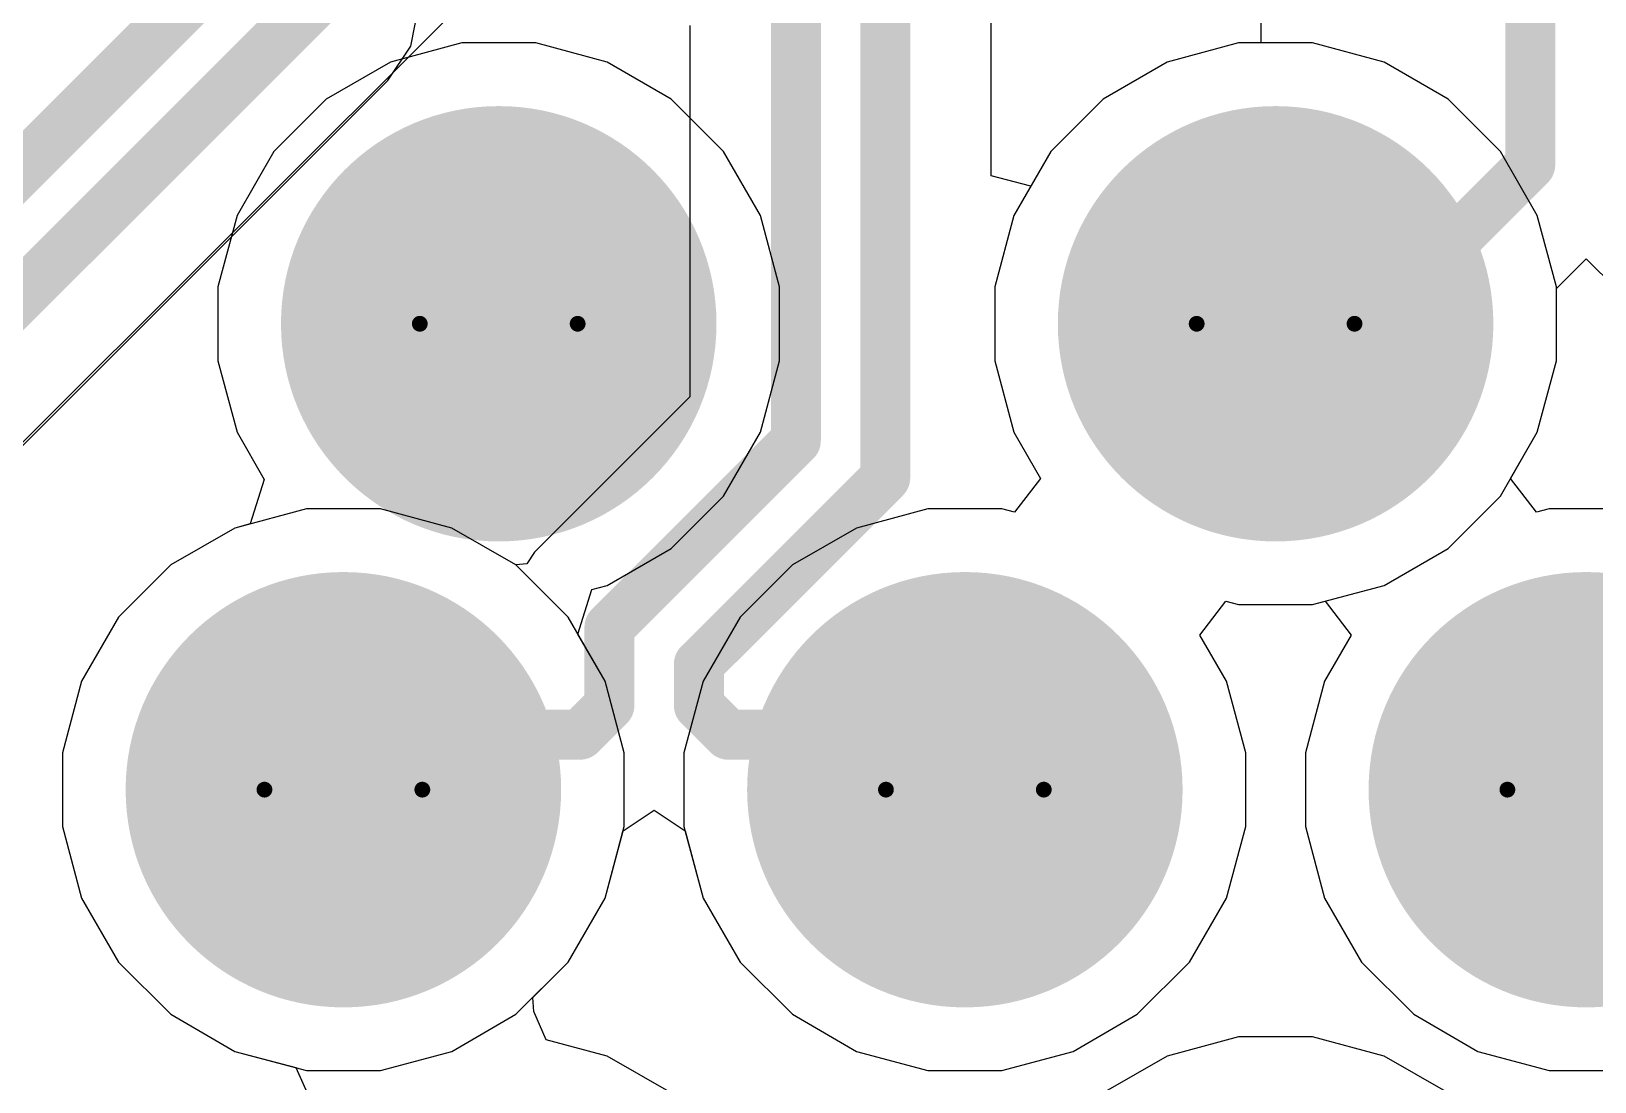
# Model space of a CAD drawing. Header units: inches. Extents: x 0 to 208, y 0 to 213.
# Drawn here: x 2.7843 to 2.9824, y 3.8002 to 3.9333 of the extents above; entities that cross this region are included whole.
import ezdxf

# ---------------------------------------------------------------- set-up
doc = ezdxf.new("R2010")
doc.units = ezdxf.units.IN
doc.header["$MEASUREMENT"] = 0
for name, color, linetype in [('Bottom Layer', 5, 'Continuous'), ('Bottom Solder', 6, 'Continuous'), ('Drill Drawing', 1, 'Continuous'), ('L2_GND1', 16, 'Continuous'), ('L3_SIG1', 76, 'Continuous'), ('L4_PWR', 90, 'Continuous'), ('L5_GND2', 156, 'Continuous'), ('L6_SIG2', 130, 'Continuous'), ('L7_GND3', 216, 'Continuous'), ('Multi-Layer', 9, 'Continuous'), ('Pad Holes', 156, 'Continuous'), ('Top Layer', 1, 'Continuous'), ('Top Solder', 216, 'Continuous')]:
    doc.layers.add(name, color=color, linetype=linetype)

# ---------------------------------------------------------------- blocks, each defined once
blk = doc.blocks.new('UEA1112C_8HS6_4F_527')
at = {"layer": 'Bottom Layer'}
h = blk.add_hatch(color=5, dxfattribs=at)
edge = h.paths.add_edge_path()
edge.add_arc((0, 0.00591), 0.02559, 0, 360)
h = blk.add_hatch(color=5, dxfattribs=at)
edge = h.paths.add_edge_path()
edge.add_arc((0.07874, 0.00591), 0.02559, 0, 360)
h = blk.add_hatch(color=5, dxfattribs=at)
edge = h.paths.add_edge_path()
edge.add_arc((0.15748, 0.00591), 0.02559, 0, 360)
h = blk.add_hatch(color=5, dxfattribs=at)
edge = h.paths.add_edge_path()
edge.add_arc((0.03937, -0.05315), 0.02559, 0, 360)
h = blk.add_hatch(color=5, dxfattribs=at)
edge = h.paths.add_edge_path()
edge.add_arc((0.1378, -0.05315), 0.02559, 0, 360)
at = {"layer": 'Bottom Solder'}
h = blk.add_hatch(color=6, dxfattribs=at)
edge = h.paths.add_edge_path()
edge.add_arc((0, 0.00591), 0.02759, 0, 360)
h = blk.add_hatch(color=6, dxfattribs=at)
edge = h.paths.add_edge_path()
edge.add_arc((0.07874, 0.00591), 0.02759, 0, 360)
h = blk.add_hatch(color=6, dxfattribs=at)
edge = h.paths.add_edge_path()
edge.add_arc((0.15748, 0.00591), 0.02759, 0, 360)
h = blk.add_hatch(color=6, dxfattribs=at)
edge = h.paths.add_edge_path()
edge.add_arc((0.03937, -0.05315), 0.02759, 0, 360)
h = blk.add_hatch(color=6, dxfattribs=at)
edge = h.paths.add_edge_path()
edge.add_arc((0.1378, -0.05315), 0.02759, 0, 360)
at = {"layer": 'L2_GND1'}
h = blk.add_hatch(color=16, dxfattribs=at)
edge = h.paths.add_edge_path()
edge.add_arc((0, 0.00591), 0.02559, 0, 360)
h = blk.add_hatch(color=16, dxfattribs=at)
edge = h.paths.add_edge_path()
edge.add_arc((0.07874, 0.00591), 0.02559, 0, 360)
h = blk.add_hatch(color=16, dxfattribs=at)
edge = h.paths.add_edge_path()
edge.add_arc((0.15748, 0.00591), 0.02559, 0, 360)
h = blk.add_hatch(color=16, dxfattribs=at)
edge = h.paths.add_edge_path()
edge.add_arc((0.03937, -0.05315), 0.02559, 0, 360)
h = blk.add_hatch(color=16, dxfattribs=at)
edge = h.paths.add_edge_path()
edge.add_arc((0.1378, -0.05315), 0.02559, 0, 360)
at = {"layer": 'L3_SIG1'}
h = blk.add_hatch(color=76, dxfattribs=at)
edge = h.paths.add_edge_path()
edge.add_arc((0, 0.00591), 0.02559, 0, 360)
h = blk.add_hatch(color=76, dxfattribs=at)
edge = h.paths.add_edge_path()
edge.add_arc((0.07874, 0.00591), 0.02559, 0, 360)
h = blk.add_hatch(color=76, dxfattribs=at)
edge = h.paths.add_edge_path()
edge.add_arc((0.15748, 0.00591), 0.02559, 0, 360)
h = blk.add_hatch(color=76, dxfattribs=at)
edge = h.paths.add_edge_path()
edge.add_arc((0.03937, -0.05315), 0.02559, 0, 360)
h = blk.add_hatch(color=76, dxfattribs=at)
edge = h.paths.add_edge_path()
edge.add_arc((0.1378, -0.05315), 0.02559, 0, 360)
at = {"layer": 'L4_PWR'}
h = blk.add_hatch(color=90, dxfattribs=at)
edge = h.paths.add_edge_path()
edge.add_arc((0, 0.00591), 0.02559, 0, 360)
h = blk.add_hatch(color=90, dxfattribs=at)
edge = h.paths.add_edge_path()
edge.add_arc((0.07874, 0.00591), 0.02559, 0, 360)
h = blk.add_hatch(color=90, dxfattribs=at)
edge = h.paths.add_edge_path()
edge.add_arc((0.15748, 0.00591), 0.02559, 0, 360)
h = blk.add_hatch(color=90, dxfattribs=at)
edge = h.paths.add_edge_path()
edge.add_arc((0.03937, -0.05315), 0.02559, 0, 360)
h = blk.add_hatch(color=90, dxfattribs=at)
edge = h.paths.add_edge_path()
edge.add_arc((0.1378, -0.05315), 0.02559, 0, 360)
at = {"layer": 'L5_GND2'}
h = blk.add_hatch(color=156, dxfattribs=at)
edge = h.paths.add_edge_path()
edge.add_arc((0, 0.00591), 0.02559, 0, 360)
h = blk.add_hatch(color=156, dxfattribs=at)
edge = h.paths.add_edge_path()
edge.add_arc((0.07874, 0.00591), 0.02559, 0, 360)
h = blk.add_hatch(color=156, dxfattribs=at)
edge = h.paths.add_edge_path()
edge.add_arc((0.15748, 0.00591), 0.02559, 0, 360)
h = blk.add_hatch(color=156, dxfattribs=at)
edge = h.paths.add_edge_path()
edge.add_arc((0.03937, -0.05315), 0.02559, 0, 360)
h = blk.add_hatch(color=156, dxfattribs=at)
edge = h.paths.add_edge_path()
edge.add_arc((0.1378, -0.05315), 0.02559, 0, 360)
at = {"layer": 'L6_SIG2'}
h = blk.add_hatch(color=130, dxfattribs=at)
edge = h.paths.add_edge_path()
edge.add_arc((0, 0.00591), 0.02559, 0, 360)
h = blk.add_hatch(color=130, dxfattribs=at)
edge = h.paths.add_edge_path()
edge.add_arc((0.07874, 0.00591), 0.02559, 0, 360)
h = blk.add_hatch(color=130, dxfattribs=at)
edge = h.paths.add_edge_path()
edge.add_arc((0.15748, 0.00591), 0.02559, 0, 360)
h = blk.add_hatch(color=130, dxfattribs=at)
edge = h.paths.add_edge_path()
edge.add_arc((0.03937, -0.05315), 0.02559, 0, 360)
h = blk.add_hatch(color=130, dxfattribs=at)
edge = h.paths.add_edge_path()
edge.add_arc((0.1378, -0.05315), 0.02559, 0, 360)
at = {"layer": 'L7_GND3'}
h = blk.add_hatch(color=216, dxfattribs=at)
edge = h.paths.add_edge_path()
edge.add_arc((0, 0.00591), 0.02559, 0, 360)
h = blk.add_hatch(color=216, dxfattribs=at)
edge = h.paths.add_edge_path()
edge.add_arc((0.07874, 0.00591), 0.02559, 0, 360)
h = blk.add_hatch(color=216, dxfattribs=at)
edge = h.paths.add_edge_path()
edge.add_arc((0.15748, 0.00591), 0.02559, 0, 360)
h = blk.add_hatch(color=216, dxfattribs=at)
edge = h.paths.add_edge_path()
edge.add_arc((0.03937, -0.05315), 0.02559, 0, 360)
h = blk.add_hatch(color=216, dxfattribs=at)
edge = h.paths.add_edge_path()
edge.add_arc((0.1378, -0.05315), 0.02559, 0, 360)
at = {"layer": 'Multi-Layer'}
h = blk.add_hatch(color=9, dxfattribs=at)
edge = h.paths.add_edge_path()
edge.add_arc((0, 0.00591), 0.02559, 0, 360)
h = blk.add_hatch(color=9, dxfattribs=at)
edge = h.paths.add_edge_path()
edge.add_arc((0.07874, 0.00591), 0.02559, 0, 360)
h = blk.add_hatch(color=9, dxfattribs=at)
edge = h.paths.add_edge_path()
edge.add_arc((0.15748, 0.00591), 0.02559, 0, 360)
h = blk.add_hatch(color=9, dxfattribs=at)
edge = h.paths.add_edge_path()
edge.add_arc((0.03937, -0.05315), 0.02559, 0, 360)
h = blk.add_hatch(color=9, dxfattribs=at)
edge = h.paths.add_edge_path()
edge.add_arc((0.1378, -0.05315), 0.02559, 0, 360)
at = {"layer": 'Pad Holes'}
h = blk.add_hatch(color=7, dxfattribs=at)
edge = h.paths.add_edge_path()
edge.add_arc((0, 0.00591), 0.01378, 0, 360)
h = blk.add_hatch(color=7, dxfattribs=at)
edge = h.paths.add_edge_path()
edge.add_arc((0.07874, 0.00591), 0.01378, 0, 360)
h = blk.add_hatch(color=7, dxfattribs=at)
edge = h.paths.add_edge_path()
edge.add_arc((0.15748, 0.00591), 0.01378, 0, 360)
h = blk.add_hatch(color=7, dxfattribs=at)
edge = h.paths.add_edge_path()
edge.add_arc((0.03937, -0.05315), 0.01378, 0, 360)
h = blk.add_hatch(color=7, dxfattribs=at)
edge = h.paths.add_edge_path()
edge.add_arc((0.1378, -0.05315), 0.01378, 0, 360)
at = {"layer": 'Top Layer'}
h = blk.add_hatch(color=1, dxfattribs=at)
edge = h.paths.add_edge_path()
edge.add_arc((0, 0.00591), 0.02559, 0, 360)
h = blk.add_hatch(color=1, dxfattribs=at)
edge = h.paths.add_edge_path()
edge.add_arc((0.07874, 0.00591), 0.02559, 0, 360)
h = blk.add_hatch(color=1, dxfattribs=at)
edge = h.paths.add_edge_path()
edge.add_arc((0.15748, 0.00591), 0.02559, 0, 360)
h = blk.add_hatch(color=1, dxfattribs=at)
edge = h.paths.add_edge_path()
edge.add_arc((0.03937, -0.05315), 0.02559, 0, 360)
h = blk.add_hatch(color=1, dxfattribs=at)
edge = h.paths.add_edge_path()
edge.add_arc((0.1378, -0.05315), 0.02559, 0, 360)
at = {"layer": 'Top Solder'}
h = blk.add_hatch(color=216, dxfattribs=at)
edge = h.paths.add_edge_path()
edge.add_arc((0, 0.00591), 0.02759, 0, 360)
h = blk.add_hatch(color=216, dxfattribs=at)
edge = h.paths.add_edge_path()
edge.add_arc((0.07874, 0.00591), 0.02759, 0, 360)
h = blk.add_hatch(color=216, dxfattribs=at)
edge = h.paths.add_edge_path()
edge.add_arc((0.15748, 0.00591), 0.02759, 0, 360)
h = blk.add_hatch(color=216, dxfattribs=at)
edge = h.paths.add_edge_path()
edge.add_arc((0.03937, -0.05315), 0.02759, 0, 360)
h = blk.add_hatch(color=216, dxfattribs=at)
edge = h.paths.add_edge_path()
edge.add_arc((0.1378, -0.05315), 0.02759, 0, 360)

msp = doc.modelspace()

# ---------------------------------------------------------------- linework, layer by layer
at = {"layer": 'Bottom Layer'}
for p, q in [((2.9401, 3.97899), (2.9401, 3.93185)), ((2.90594, 3.91503), (2.90594, 3.94023)), ((2.8324, 3.93146), (2.83342, 3.9366)), ((2.86776, 3.93407), (2.86776, 3.88699)), ((2.82949, 3.92711), (2.8324, 3.93146)), ((2.93728, 3.93185), (2.92823, 3.92943)), ((2.9401, 3.93185), (2.93728, 3.93185)), ((2.92823, 3.92943), (2.92012, 3.92474)), ((2.7507, 3.84832), (2.82949, 3.92711)), ((2.82949, 3.92711), (2.82949, 3.92711)), ((2.92012, 3.92474), (2.91349, 3.91811)), ((2.91349, 3.91811), (2.91094, 3.91369)), ((2.91094, 3.91369), (2.90594, 3.91503)), ((2.97756, 3.90073), (2.98134, 3.90451)), ((2.98134, 3.90451), (2.98512, 3.90073)), ((2.97756, 3.89157), (2.97756, 3.90073)), ((2.97513, 3.88252), (2.97756, 3.89157)), ((2.86776, 3.88699), (2.84807, 3.86731)), ((2.97045, 3.87441), (2.97513, 3.88252)), ((2.81917, 3.8728), (2.81012, 3.87037)), ((2.82855, 3.8728), (2.81917, 3.8728)), ((2.8376, 3.87037), (2.82855, 3.8728)), ((2.96382, 3.86778), (2.97045, 3.87441)), ((2.81012, 3.87037), (2.80201, 3.86569)), ((2.84571, 3.86569), (2.8376, 3.87037)), ((2.84807, 3.86731), (2.84708, 3.86582)), ((2.95571, 3.8631), (2.96382, 3.86778)), ((2.80201, 3.86569), (2.79538, 3.85906)), ((2.84708, 3.86582), (2.84571, 3.86569)), ((2.94666, 3.86067), (2.95571, 3.8631)), ((2.93238, 3.85681), (2.93567, 3.8611)), ((2.93567, 3.8611), (2.93728, 3.86067)), ((2.79538, 3.85906), (2.79069, 3.85094)), ((2.93728, 3.86067), (2.94666, 3.86067)), ((2.93576, 3.85094), (2.93238, 3.85681)), ((2.79069, 3.85094), (2.78827, 3.84189)), ((2.93819, 3.84189), (2.93576, 3.85094)), ((2.78827, 3.84189), (2.78827, 3.83252)), ((2.93819, 3.83252), (2.93819, 3.84189)), ((2.8593, 3.83197), (2.86323, 3.8346)), ((2.86323, 3.8346), (2.86716, 3.83198)), ((2.78827, 3.83252), (2.79069, 3.82347)), ((2.85702, 3.82347), (2.8593, 3.83197)), ((2.86716, 3.83198), (2.86943, 3.82347)), ((2.93576, 3.82347), (2.93819, 3.83252)), ((2.79069, 3.82347), (2.79538, 3.81535)), ((2.85234, 3.81535), (2.85702, 3.82347)), ((2.86943, 3.82347), (2.87412, 3.81535)), ((2.93108, 3.81535), (2.93576, 3.82347)), ((2.79538, 3.81535), (2.80201, 3.80873)), ((2.84571, 3.80873), (2.85234, 3.81535)), ((2.87412, 3.81535), (2.88075, 3.80873)), ((2.92445, 3.80873), (2.93108, 3.81535)), ((2.80201, 3.80873), (2.81012, 3.80404)), ((2.8376, 3.80404), (2.84571, 3.80873)), ((2.88075, 3.80873), (2.88886, 3.80404)), ((2.91634, 3.80404), (2.92445, 3.80873)), ((2.93728, 3.80587), (2.92823, 3.80344)), ((2.94666, 3.80587), (2.93728, 3.80587)), ((2.95571, 3.80344), (2.94666, 3.80587)), ((2.81012, 3.80404), (2.81917, 3.80162)), ((2.82855, 3.80162), (2.8376, 3.80404)), ((2.88886, 3.80404), (2.89791, 3.80162)), ((2.90729, 3.80162), (2.91634, 3.80404)), ((2.92823, 3.80344), (2.92012, 3.79876)), ((2.96382, 3.79876), (2.95571, 3.80344)), ((2.81917, 3.80162), (2.82855, 3.80162)), ((2.89791, 3.80162), (2.90729, 3.80162))]:
    msp.add_line(p, q, dxfattribs=at)
for points in [[(2.97424, 3.9164, 0.00633, 0.00633, 0), (2.97424, 3.9435, 0.00633, 0.00633, 0)], [(2.73652, 3.86914, 0.00633, 0.00633, 0), (2.80867, 3.94129, 0.00633, 0.00633, 0)], [(2.88119, 3.88956, 0.00633, 0.00633, 0), (2.88119, 3.94023, 0.00633, 0.00633, 0)], [(2.89252, 3.88956, 0.00633, 0.00633, 0), (2.89252, 3.94023, 0.00633, 0.00633, 0)], [(2.74121, 3.85781, 0.00633, 0.00633, 0), (2.82, 3.9366, 0.00633, 0.00633, 0)], [(2.95411, 3.89626, 0.00633, 0.00633, 0), (2.97424, 3.9164, 0.00633, 0.00633, 0)], [(2.94197, 3.89626, 0.00633, 0.00633, 0), (2.95411, 3.89626, 0.00633, 0.00633, 0)], [(2.88119, 3.88143, 0.00633, 0.00633, 0), (2.88119, 3.88956, 0.00633, 0.00633, 0)], [(2.89252, 3.87674, 0.00633, 0.00633, 0), (2.89252, 3.88956, 0.00633, 0.00633, 0)], [(2.85757, 3.85781, 0.00633, 0.00633, 0), (2.88119, 3.88143, 0.00633, 0.00633, 0)], [(2.8689, 3.85312, 0.00633, 0.00633, 0), (2.89252, 3.87674, 0.00633, 0.00633, 0)], [(2.85757, 3.84788, 0.00633, 0.00633, 0), (2.85757, 3.85781, 0.00633, 0.00633, 0)], [(2.8689, 3.84788, 0.00633, 0.00633, 0), (2.8689, 3.85312, 0.00633, 0.00633, 0)], [(2.85386, 3.84417, 0.00633, 0.00633, 0), (2.85757, 3.84788, 0.00633, 0.00633, 0)], [(2.8689, 3.84788, 0.00633, 0.00633, 0), (2.8726, 3.84417, 0.00633, 0.00633, 0)], [(2.82386, 3.83721, 0.00633, 0.00633, 0), (2.83082, 3.84417, 0.00633, 0.00633, 0)], [(2.83082, 3.84417, 0.00633, 0.00633, 0), (2.85386, 3.84417, 0.00633, 0.00633, 0)], [(2.8726, 3.84417, 0.00633, 0.00633, 0), (2.89564, 3.84417, 0.00633, 0.00633, 0)], [(2.89564, 3.84417, 0.00633, 0.00633, 0), (2.9026, 3.83721, 0.00633, 0.00633, 0)]]:
    msp.add_lwpolyline(points, format="xyseb", dxfattribs=at)
for points in [[(2.97266, 3.9164, 0.00316, 0.00316, 1), (2.97582, 3.9164, 0.00316, 0.00316, 1)], [(2.97266, 3.9164, 0.00316, 0.00316, 1), (2.97582, 3.9164, 0.00316, 0.00316, 1)], [(2.94039, 3.89626, 0.00316, 0.00316, 1), (2.94355, 3.89626, 0.00316, 0.00316, 1)], [(2.95252, 3.89626, 0.00316, 0.00316, 1), (2.95569, 3.89626, 0.00316, 0.00316, 1)], [(2.95252, 3.89626, 0.00316, 0.00316, 1), (2.95569, 3.89626, 0.00316, 0.00316, 1)], [(2.8796, 3.88956, 0.00316, 0.00316, 1), (2.88277, 3.88956, 0.00316, 0.00316, 1)], [(2.8796, 3.88956, 0.00316, 0.00316, 1), (2.88277, 3.88956, 0.00316, 0.00316, 1)], [(2.89093, 3.88956, 0.00316, 0.00316, 1), (2.8941, 3.88956, 0.00316, 0.00316, 1)], [(2.89093, 3.88956, 0.00316, 0.00316, 1), (2.8941, 3.88956, 0.00316, 0.00316, 1)], [(2.8796, 3.88143, 0.00316, 0.00316, 1), (2.88277, 3.88143, 0.00316, 0.00316, 1)], [(2.8796, 3.88143, 0.00316, 0.00316, 1), (2.88277, 3.88143, 0.00316, 0.00316, 1)], [(2.89093, 3.87674, 0.00316, 0.00316, 1), (2.8941, 3.87674, 0.00316, 0.00316, 1)], [(2.89093, 3.87674, 0.00316, 0.00316, 1), (2.8941, 3.87674, 0.00316, 0.00316, 1)], [(2.85598, 3.85781, 0.00316, 0.00316, 1), (2.85915, 3.85781, 0.00316, 0.00316, 1)], [(2.85598, 3.85781, 0.00316, 0.00316, 1), (2.85915, 3.85781, 0.00316, 0.00316, 1)], [(2.86731, 3.85312, 0.00316, 0.00316, 1), (2.87048, 3.85312, 0.00316, 0.00316, 1)], [(2.86731, 3.85312, 0.00316, 0.00316, 1), (2.87048, 3.85312, 0.00316, 0.00316, 1)], [(2.85598, 3.84788, 0.00316, 0.00316, 1), (2.85915, 3.84788, 0.00316, 0.00316, 1)], [(2.85598, 3.84788, 0.00316, 0.00316, 1), (2.85915, 3.84788, 0.00316, 0.00316, 1)], [(2.86731, 3.84788, 0.00316, 0.00316, 1), (2.87048, 3.84788, 0.00316, 0.00316, 1)], [(2.86731, 3.84788, 0.00316, 0.00316, 1), (2.87048, 3.84788, 0.00316, 0.00316, 1)], [(2.82924, 3.84417, 0.00316, 0.00316, 1), (2.8324, 3.84417, 0.00316, 0.00316, 1)], [(2.82924, 3.84417, 0.00316, 0.00316, 1), (2.8324, 3.84417, 0.00316, 0.00316, 1)], [(2.85228, 3.84417, 0.00316, 0.00316, 1), (2.85544, 3.84417, 0.00316, 0.00316, 1)], [(2.85228, 3.84417, 0.00316, 0.00316, 1), (2.85544, 3.84417, 0.00316, 0.00316, 1)], [(2.87102, 3.84417, 0.00316, 0.00316, 1), (2.87419, 3.84417, 0.00316, 0.00316, 1)], [(2.87102, 3.84417, 0.00316, 0.00316, 1), (2.87419, 3.84417, 0.00316, 0.00316, 1)], [(2.89406, 3.84417, 0.00316, 0.00316, 1), (2.89722, 3.84417, 0.00316, 0.00316, 1)], [(2.89406, 3.84417, 0.00316, 0.00316, 1), (2.89722, 3.84417, 0.00316, 0.00316, 1)], [(2.82228, 3.83721, 0.00316, 0.00316, 1), (2.82544, 3.83721, 0.00316, 0.00316, 1)], [(2.90102, 3.83721, 0.00316, 0.00316, 1), (2.90418, 3.83721, 0.00316, 0.00316, 1)]]:
    msp.add_lwpolyline(points, format="xyseb", close=True, dxfattribs=at)
at = {"layer": 'Drill Drawing'}
for points in [[(2.85354, 3.89626, 0.002, 0.002, 1), (2.83354, 3.89626, 0.002, 0.002, 1)], [(2.95197, 3.89626, 0.002, 0.002, 1), (2.93197, 3.89626, 0.002, 0.002, 1)], [(2.83304, 3.89626, 0.001, 0.001, 1), (2.83404, 3.89626, 0.001, 0.001, 1)], [(2.85304, 3.89626, 0.001, 0.001, 1), (2.85404, 3.89626, 0.001, 0.001, 1)], [(2.93147, 3.89626, 0.001, 0.001, 1), (2.93247, 3.89626, 0.001, 0.001, 1)], [(2.95147, 3.89626, 0.001, 0.001, 1), (2.95247, 3.89626, 0.001, 0.001, 1)], [(2.83386, 3.83721, 0.002, 0.002, 1), (2.81386, 3.83721, 0.002, 0.002, 1)], [(2.9126, 3.83721, 0.002, 0.002, 1), (2.8926, 3.83721, 0.002, 0.002, 1)], [(2.99134, 3.83721, 0.002, 0.002, 1), (2.97134, 3.83721, 0.002, 0.002, 1)], [(2.81336, 3.83721, 0.001, 0.001, 1), (2.81436, 3.83721, 0.001, 0.001, 1)], [(2.83336, 3.83721, 0.001, 0.001, 1), (2.83436, 3.83721, 0.001, 0.001, 1)], [(2.8921, 3.83721, 0.001, 0.001, 1), (2.8931, 3.83721, 0.001, 0.001, 1)], [(2.9121, 3.83721, 0.001, 0.001, 1), (2.9131, 3.83721, 0.001, 0.001, 1)], [(2.97084, 3.83721, 0.001, 0.001, 1), (2.97184, 3.83721, 0.001, 0.001, 1)]]:
    msp.add_lwpolyline(points, format="xyseb", close=True, dxfattribs=at)
at = {"layer": 'L2_GND1'}
for p, q in [((2.83886, 3.93185), (2.82981, 3.92943)), ((2.84823, 3.93185), (2.83886, 3.93185)), ((2.85728, 3.92943), (2.84823, 3.93185)), ((2.93728, 3.93185), (2.92823, 3.92943)), ((2.94666, 3.93185), (2.93728, 3.93185)), ((2.95571, 3.92943), (2.94666, 3.93185)), ((2.82981, 3.92943), (2.82169, 3.92474)), ((2.8654, 3.92474), (2.85728, 3.92943)), ((2.92823, 3.92943), (2.92012, 3.92474)), ((2.96382, 3.92474), (2.95571, 3.92943)), ((2.82169, 3.92474), (2.81506, 3.91811)), ((2.87202, 3.91811), (2.8654, 3.92474)), ((2.92012, 3.92474), (2.91349, 3.91811)), ((2.97045, 3.91811), (2.96382, 3.92474)), ((2.81506, 3.91811), (2.81038, 3.91)), ((2.87671, 3.91), (2.87202, 3.91811)), ((2.91349, 3.91811), (2.9088, 3.91)), ((2.97513, 3.91), (2.97045, 3.91811)), ((2.81038, 3.91), (2.80795, 3.90095)), ((2.87913, 3.90095), (2.87671, 3.91)), ((2.9088, 3.91), (2.90638, 3.90095)), ((2.97756, 3.90095), (2.97513, 3.91)), ((2.80795, 3.90095), (2.80795, 3.89157)), ((2.87913, 3.89157), (2.87913, 3.90095)), ((2.90638, 3.90095), (2.90638, 3.89157)), ((2.97756, 3.89157), (2.97756, 3.90095)), ((2.80795, 3.89157), (2.81038, 3.88252)), ((2.87671, 3.88252), (2.87913, 3.89157)), ((2.90638, 3.89157), (2.9088, 3.88252)), ((2.97513, 3.88252), (2.97756, 3.89157)), ((2.81038, 3.88252), (2.81383, 3.87654)), ((2.87202, 3.87441), (2.87671, 3.88252)), ((2.9088, 3.88252), (2.91219, 3.87666)), ((2.97175, 3.87666), (2.97513, 3.88252)), ((2.91219, 3.87666), (2.9089, 3.87237)), ((2.97504, 3.87237), (2.97175, 3.87666)), ((2.81383, 3.87654), (2.81206, 3.87089)), ((2.8654, 3.86778), (2.87202, 3.87441)), ((2.89791, 3.8728), (2.88886, 3.87037)), ((2.90729, 3.8728), (2.89791, 3.8728)), ((2.9089, 3.87237), (2.90729, 3.8728)), ((2.97665, 3.8728), (2.97504, 3.87237)), ((2.98603, 3.8728), (2.97665, 3.8728)), ((2.81206, 3.87089), (2.81012, 3.87037)), ((2.81012, 3.87037), (2.80201, 3.86569)), ((2.88886, 3.87037), (2.88075, 3.86569)), ((2.85728, 3.8631), (2.8654, 3.86778)), ((2.80201, 3.86569), (2.79538, 3.85906)), ((2.88075, 3.86569), (2.87412, 3.85906)), ((2.85534, 3.86258), (2.85728, 3.8631)), ((2.85357, 3.85692), (2.85534, 3.86258)), ((2.93238, 3.85681), (2.93567, 3.8611)), ((2.93567, 3.8611), (2.93728, 3.86067)), ((2.94666, 3.86067), (2.94827, 3.8611)), ((2.94827, 3.8611), (2.95156, 3.85681)), ((2.79538, 3.85906), (2.79069, 3.85094)), ((2.87412, 3.85906), (2.86943, 3.85094)), ((2.93728, 3.86067), (2.94666, 3.86067)), ((2.85702, 3.85094), (2.85357, 3.85692)), ((2.93576, 3.85094), (2.93238, 3.85681)), ((2.95156, 3.85681), (2.94817, 3.85094)), ((2.79069, 3.85094), (2.78827, 3.84189)), ((2.85945, 3.84189), (2.85702, 3.85094)), ((2.86943, 3.85094), (2.86701, 3.84189)), ((2.93819, 3.84189), (2.93576, 3.85094)), ((2.94817, 3.85094), (2.94575, 3.84189)), ((2.78827, 3.84189), (2.78827, 3.83252)), ((2.85945, 3.83252), (2.85945, 3.84189)), ((2.86701, 3.84189), (2.86701, 3.83252)), ((2.93819, 3.83252), (2.93819, 3.84189)), ((2.94575, 3.84189), (2.94575, 3.83252)), ((2.78827, 3.83252), (2.79069, 3.82347)), ((2.85702, 3.82347), (2.85945, 3.83252)), ((2.86701, 3.83252), (2.86943, 3.82347)), ((2.93576, 3.82347), (2.93819, 3.83252)), ((2.94575, 3.83252), (2.94817, 3.82347)), ((2.79069, 3.82347), (2.79538, 3.81535)), ((2.85234, 3.81535), (2.85702, 3.82347)), ((2.86943, 3.82347), (2.87412, 3.81535)), ((2.93108, 3.81535), (2.93576, 3.82347)), ((2.94817, 3.82347), (2.95286, 3.81535)), ((2.79538, 3.81535), (2.80201, 3.80873)), ((2.84785, 3.81087), (2.85234, 3.81535)), ((2.87412, 3.81535), (2.88075, 3.80873)), ((2.92445, 3.80873), (2.93108, 3.81535)), ((2.95286, 3.81535), (2.95949, 3.80873)), ((2.84799, 3.80909), (2.84785, 3.81087)), ((2.80201, 3.80873), (2.81012, 3.80404)), ((2.84957, 3.80551), (2.84799, 3.80909)), ((2.88075, 3.80873), (2.88886, 3.80404)), ((2.91634, 3.80404), (2.92445, 3.80873)), ((2.95949, 3.80873), (2.9676, 3.80404)), ((2.85728, 3.80344), (2.84957, 3.80551)), ((2.93728, 3.80587), (2.92823, 3.80344)), ((2.94666, 3.80587), (2.93728, 3.80587)), ((2.95571, 3.80344), (2.94666, 3.80587)), ((2.81012, 3.80404), (2.81784, 3.80197)), ((2.8654, 3.79876), (2.85728, 3.80344)), ((2.88886, 3.80404), (2.89791, 3.80162)), ((2.90729, 3.80162), (2.91634, 3.80404)), ((2.92823, 3.80344), (2.92012, 3.79876)), ((2.96382, 3.79876), (2.95571, 3.80344)), ((2.9676, 3.80404), (2.97665, 3.80162)), ((2.81784, 3.80197), (2.81942, 3.79839)), ((2.89791, 3.80162), (2.90729, 3.80162)), ((2.97665, 3.80162), (2.98603, 3.80162))]:
    msp.add_line(p, q, dxfattribs=at)
at = {"layer": 'L3_SIG1'}
for p, q in [((2.93728, 3.93185), (2.92823, 3.92943)), ((2.94666, 3.93185), (2.93728, 3.93185)), ((2.95571, 3.92943), (2.94666, 3.93185)), ((2.92823, 3.92943), (2.92012, 3.92474)), ((2.96382, 3.92474), (2.95571, 3.92943)), ((2.92012, 3.92474), (2.91349, 3.91811)), ((2.97045, 3.91811), (2.96382, 3.92474)), ((2.91349, 3.91811), (2.9088, 3.91)), ((2.97513, 3.91), (2.97045, 3.91811)), ((2.9088, 3.91), (2.90638, 3.90095)), ((2.97756, 3.90095), (2.97513, 3.91)), ((2.90638, 3.90095), (2.90638, 3.89157)), ((2.97756, 3.89157), (2.97756, 3.90095)), ((2.90638, 3.89157), (2.9088, 3.88252)), ((2.97513, 3.88252), (2.97756, 3.89157)), ((2.9088, 3.88252), (2.91219, 3.87666)), ((2.97045, 3.87441), (2.97513, 3.88252)), ((2.91219, 3.87666), (2.9089, 3.87237)), ((2.81917, 3.8728), (2.81012, 3.87037)), ((2.82855, 3.8728), (2.81917, 3.8728)), ((2.8376, 3.87037), (2.82855, 3.8728)), ((2.89791, 3.8728), (2.88886, 3.87037)), ((2.90729, 3.8728), (2.89791, 3.8728)), ((2.9089, 3.87237), (2.90729, 3.8728)), ((2.96382, 3.86778), (2.97045, 3.87441)), ((2.81012, 3.87037), (2.80201, 3.86569)), ((2.84571, 3.86569), (2.8376, 3.87037)), ((2.88886, 3.87037), (2.88075, 3.86569)), ((2.95571, 3.8631), (2.96382, 3.86778)), ((2.80201, 3.86569), (2.79538, 3.85906)), ((2.85234, 3.85906), (2.84571, 3.86569)), ((2.88075, 3.86569), (2.87412, 3.85906)), ((2.94666, 3.86067), (2.95571, 3.8631)), ((2.93238, 3.85681), (2.93567, 3.8611)), ((2.93567, 3.8611), (2.93728, 3.86067)), ((2.79538, 3.85906), (2.79069, 3.85094)), ((2.85702, 3.85094), (2.85234, 3.85906)), ((2.87412, 3.85906), (2.86943, 3.85094)), ((2.93728, 3.86067), (2.94666, 3.86067)), ((2.93576, 3.85094), (2.93238, 3.85681)), ((2.79069, 3.85094), (2.78827, 3.84189)), ((2.85945, 3.84189), (2.85702, 3.85094)), ((2.86943, 3.85094), (2.86701, 3.84189)), ((2.93819, 3.84189), (2.93576, 3.85094)), ((2.78827, 3.84189), (2.78827, 3.83252)), ((2.85945, 3.83252), (2.85945, 3.84189)), ((2.86701, 3.84189), (2.86701, 3.83252)), ((2.93819, 3.83252), (2.93819, 3.84189)), ((2.78827, 3.83252), (2.79069, 3.82347)), ((2.85702, 3.82347), (2.85945, 3.83252)), ((2.86701, 3.83252), (2.86943, 3.82347)), ((2.93576, 3.82347), (2.93819, 3.83252)), ((2.79069, 3.82347), (2.79538, 3.81535)), ((2.85234, 3.81535), (2.85702, 3.82347)), ((2.86943, 3.82347), (2.87412, 3.81535)), ((2.93108, 3.81535), (2.93576, 3.82347)), ((2.79538, 3.81535), (2.80201, 3.80873)), ((2.84571, 3.80873), (2.85234, 3.81535)), ((2.87412, 3.81535), (2.88075, 3.80873)), ((2.92445, 3.80873), (2.93108, 3.81535)), ((2.80201, 3.80873), (2.81012, 3.80404)), ((2.8376, 3.80404), (2.84571, 3.80873)), ((2.88075, 3.80873), (2.88886, 3.80404)), ((2.91634, 3.80404), (2.92445, 3.80873)), ((2.93728, 3.80587), (2.92823, 3.80344)), ((2.94666, 3.80587), (2.93728, 3.80587)), ((2.95571, 3.80344), (2.94666, 3.80587)), ((2.81012, 3.80404), (2.81917, 3.80162)), ((2.82855, 3.80162), (2.8376, 3.80404)), ((2.88886, 3.80404), (2.89791, 3.80162)), ((2.90729, 3.80162), (2.91634, 3.80404)), ((2.92823, 3.80344), (2.92012, 3.79876)), ((2.96382, 3.79876), (2.95571, 3.80344)), ((2.81917, 3.80162), (2.82855, 3.80162)), ((2.89791, 3.80162), (2.90729, 3.80162))]:
    msp.add_line(p, q, dxfattribs=at)
at = {"layer": 'L4_PWR'}
for p, q in [((2.83886, 3.93185), (2.82981, 3.92943)), ((2.84823, 3.93185), (2.83886, 3.93185)), ((2.85728, 3.92943), (2.84823, 3.93185)), ((2.93728, 3.93185), (2.92823, 3.92943)), ((2.94666, 3.93185), (2.93728, 3.93185)), ((2.95571, 3.92943), (2.94666, 3.93185)), ((2.82981, 3.92943), (2.82169, 3.92474)), ((2.8654, 3.92474), (2.85728, 3.92943)), ((2.92823, 3.92943), (2.92012, 3.92474)), ((2.96382, 3.92474), (2.95571, 3.92943)), ((2.82169, 3.92474), (2.81506, 3.91811)), ((2.87202, 3.91811), (2.8654, 3.92474)), ((2.92012, 3.92474), (2.91349, 3.91811)), ((2.97045, 3.91811), (2.96382, 3.92474)), ((2.81506, 3.91811), (2.81038, 3.91)), ((2.87671, 3.91), (2.87202, 3.91811)), ((2.91349, 3.91811), (2.9088, 3.91)), ((2.97513, 3.91), (2.97045, 3.91811)), ((2.81038, 3.91), (2.80795, 3.90095)), ((2.87913, 3.90095), (2.87671, 3.91)), ((2.9088, 3.91), (2.90638, 3.90095)), ((2.97756, 3.90095), (2.97513, 3.91)), ((2.80795, 3.90095), (2.80795, 3.89157)), ((2.87913, 3.89157), (2.87913, 3.90095)), ((2.90638, 3.90095), (2.90638, 3.89157)), ((2.97756, 3.89157), (2.97756, 3.90095)), ((2.80795, 3.89157), (2.81038, 3.88252)), ((2.87671, 3.88252), (2.87913, 3.89157)), ((2.90638, 3.89157), (2.9088, 3.88252)), ((2.97513, 3.88252), (2.97756, 3.89157)), ((2.81038, 3.88252), (2.81383, 3.87654)), ((2.87202, 3.87441), (2.87671, 3.88252)), ((2.9088, 3.88252), (2.91219, 3.87666)), ((2.97175, 3.87666), (2.97513, 3.88252)), ((2.91219, 3.87666), (2.9089, 3.87237)), ((2.97504, 3.87237), (2.97175, 3.87666)), ((2.81383, 3.87654), (2.81206, 3.87089)), ((2.8654, 3.86778), (2.87202, 3.87441)), ((2.89791, 3.8728), (2.88886, 3.87037)), ((2.90729, 3.8728), (2.89791, 3.8728)), ((2.9089, 3.87237), (2.90729, 3.8728)), ((2.97665, 3.8728), (2.97504, 3.87237)), ((2.98603, 3.8728), (2.97665, 3.8728)), ((2.81206, 3.87089), (2.81012, 3.87037)), ((2.81012, 3.87037), (2.80201, 3.86569)), ((2.88886, 3.87037), (2.88075, 3.86569)), ((2.85728, 3.8631), (2.8654, 3.86778)), ((2.80201, 3.86569), (2.79538, 3.85906)), ((2.88075, 3.86569), (2.87412, 3.85906)), ((2.85534, 3.86258), (2.85728, 3.8631)), ((2.85357, 3.85692), (2.85534, 3.86258)), ((2.93238, 3.85681), (2.93567, 3.8611)), ((2.93567, 3.8611), (2.93728, 3.86067)), ((2.94666, 3.86067), (2.94827, 3.8611)), ((2.94827, 3.8611), (2.95156, 3.85681)), ((2.79538, 3.85906), (2.79069, 3.85094)), ((2.87412, 3.85906), (2.86943, 3.85094)), ((2.93728, 3.86067), (2.94666, 3.86067)), ((2.85702, 3.85094), (2.85357, 3.85692)), ((2.93576, 3.85094), (2.93238, 3.85681)), ((2.95156, 3.85681), (2.94817, 3.85094)), ((2.79069, 3.85094), (2.78827, 3.84189)), ((2.85945, 3.84189), (2.85702, 3.85094)), ((2.86943, 3.85094), (2.86701, 3.84189)), ((2.93819, 3.84189), (2.93576, 3.85094)), ((2.94817, 3.85094), (2.94575, 3.84189)), ((2.78827, 3.84189), (2.78827, 3.83252)), ((2.85945, 3.83252), (2.85945, 3.84189)), ((2.86701, 3.84189), (2.86701, 3.83252)), ((2.93819, 3.83252), (2.93819, 3.84189)), ((2.94575, 3.84189), (2.94575, 3.83252)), ((2.78827, 3.83252), (2.79069, 3.82347)), ((2.85702, 3.82347), (2.85945, 3.83252)), ((2.86701, 3.83252), (2.86943, 3.82347)), ((2.93576, 3.82347), (2.93819, 3.83252)), ((2.94575, 3.83252), (2.94817, 3.82347)), ((2.79069, 3.82347), (2.79538, 3.81535)), ((2.85234, 3.81535), (2.85702, 3.82347)), ((2.86943, 3.82347), (2.87412, 3.81535)), ((2.93108, 3.81535), (2.93576, 3.82347)), ((2.94817, 3.82347), (2.95286, 3.81535)), ((2.79538, 3.81535), (2.80201, 3.80873)), ((2.84785, 3.81087), (2.85234, 3.81535)), ((2.87412, 3.81535), (2.88075, 3.80873)), ((2.92445, 3.80873), (2.93108, 3.81535)), ((2.95286, 3.81535), (2.95949, 3.80873)), ((2.84799, 3.80909), (2.84785, 3.81087)), ((2.80201, 3.80873), (2.81012, 3.80404)), ((2.84957, 3.80551), (2.84799, 3.80909)), ((2.88075, 3.80873), (2.88886, 3.80404)), ((2.91634, 3.80404), (2.92445, 3.80873)), ((2.95949, 3.80873), (2.9676, 3.80404)), ((2.85728, 3.80344), (2.84957, 3.80551)), ((2.93728, 3.80587), (2.92823, 3.80344)), ((2.94666, 3.80587), (2.93728, 3.80587)), ((2.95571, 3.80344), (2.94666, 3.80587)), ((2.81012, 3.80404), (2.81784, 3.80197)), ((2.8654, 3.79876), (2.85728, 3.80344)), ((2.88886, 3.80404), (2.89791, 3.80162)), ((2.90729, 3.80162), (2.91634, 3.80404)), ((2.92823, 3.80344), (2.92012, 3.79876)), ((2.96382, 3.79876), (2.95571, 3.80344)), ((2.9676, 3.80404), (2.97665, 3.80162)), ((2.81784, 3.80197), (2.81942, 3.79839)), ((2.89791, 3.80162), (2.90729, 3.80162)), ((2.97665, 3.80162), (2.98603, 3.80162))]:
    msp.add_line(p, q, dxfattribs=at)
at = {"layer": 'L5_GND2'}
for p, q in [((2.93728, 3.93185), (2.92823, 3.92943)), ((2.94666, 3.93185), (2.93728, 3.93185)), ((2.95571, 3.92943), (2.94666, 3.93185)), ((2.92823, 3.92943), (2.92012, 3.92474)), ((2.96382, 3.92474), (2.95571, 3.92943)), ((2.92012, 3.92474), (2.91349, 3.91811)), ((2.97045, 3.91811), (2.96382, 3.92474)), ((2.91349, 3.91811), (2.9088, 3.91)), ((2.97513, 3.91), (2.97045, 3.91811)), ((2.9088, 3.91), (2.90638, 3.90095)), ((2.97756, 3.90095), (2.97513, 3.91)), ((2.90638, 3.90095), (2.90638, 3.89157)), ((2.97756, 3.89157), (2.97756, 3.90095)), ((2.90638, 3.89157), (2.9088, 3.88252)), ((2.97513, 3.88252), (2.97756, 3.89157)), ((2.9088, 3.88252), (2.91219, 3.87666)), ((2.97045, 3.87441), (2.97513, 3.88252)), ((2.91219, 3.87666), (2.9089, 3.87237)), ((2.81917, 3.8728), (2.81012, 3.87037)), ((2.82855, 3.8728), (2.81917, 3.8728)), ((2.8376, 3.87037), (2.82855, 3.8728)), ((2.89791, 3.8728), (2.88886, 3.87037)), ((2.90729, 3.8728), (2.89791, 3.8728)), ((2.9089, 3.87237), (2.90729, 3.8728)), ((2.96382, 3.86778), (2.97045, 3.87441)), ((2.81012, 3.87037), (2.80201, 3.86569)), ((2.84571, 3.86569), (2.8376, 3.87037)), ((2.88886, 3.87037), (2.88075, 3.86569)), ((2.95571, 3.8631), (2.96382, 3.86778)), ((2.80201, 3.86569), (2.79538, 3.85906)), ((2.85234, 3.85906), (2.84571, 3.86569)), ((2.88075, 3.86569), (2.87412, 3.85906)), ((2.94666, 3.86067), (2.95571, 3.8631)), ((2.93238, 3.85681), (2.93567, 3.8611)), ((2.93567, 3.8611), (2.93728, 3.86067)), ((2.79538, 3.85906), (2.79069, 3.85094)), ((2.85702, 3.85094), (2.85234, 3.85906)), ((2.87412, 3.85906), (2.86943, 3.85094)), ((2.93728, 3.86067), (2.94666, 3.86067)), ((2.93576, 3.85094), (2.93238, 3.85681)), ((2.79069, 3.85094), (2.78827, 3.84189)), ((2.85945, 3.84189), (2.85702, 3.85094)), ((2.86943, 3.85094), (2.86701, 3.84189)), ((2.93819, 3.84189), (2.93576, 3.85094)), ((2.78827, 3.84189), (2.78827, 3.83252)), ((2.85945, 3.83252), (2.85945, 3.84189)), ((2.86701, 3.84189), (2.86701, 3.83252)), ((2.93819, 3.83252), (2.93819, 3.84189)), ((2.78827, 3.83252), (2.79069, 3.82347)), ((2.85702, 3.82347), (2.85945, 3.83252)), ((2.86701, 3.83252), (2.86943, 3.82347)), ((2.93576, 3.82347), (2.93819, 3.83252)), ((2.79069, 3.82347), (2.79538, 3.81535)), ((2.85234, 3.81535), (2.85702, 3.82347)), ((2.86943, 3.82347), (2.87412, 3.81535)), ((2.93108, 3.81535), (2.93576, 3.82347)), ((2.79538, 3.81535), (2.80201, 3.80873)), ((2.84571, 3.80873), (2.85234, 3.81535)), ((2.87412, 3.81535), (2.88075, 3.80873)), ((2.92445, 3.80873), (2.93108, 3.81535)), ((2.80201, 3.80873), (2.81012, 3.80404)), ((2.8376, 3.80404), (2.84571, 3.80873)), ((2.88075, 3.80873), (2.88886, 3.80404)), ((2.91634, 3.80404), (2.92445, 3.80873)), ((2.93728, 3.80587), (2.92823, 3.80344)), ((2.94666, 3.80587), (2.93728, 3.80587)), ((2.95571, 3.80344), (2.94666, 3.80587)), ((2.81012, 3.80404), (2.81917, 3.80162)), ((2.82855, 3.80162), (2.8376, 3.80404)), ((2.88886, 3.80404), (2.89791, 3.80162)), ((2.90729, 3.80162), (2.91634, 3.80404)), ((2.92823, 3.80344), (2.92012, 3.79876)), ((2.96382, 3.79876), (2.95571, 3.80344)), ((2.81917, 3.80162), (2.82855, 3.80162)), ((2.89791, 3.80162), (2.90729, 3.80162))]:
    msp.add_line(p, q, dxfattribs=at)
at = {"layer": 'L6_SIG2'}
for p, q in [((2.93728, 3.93185), (2.92823, 3.92943)), ((2.94666, 3.93185), (2.93728, 3.93185)), ((2.95571, 3.92943), (2.94666, 3.93185)), ((2.92823, 3.92943), (2.92012, 3.92474)), ((2.96382, 3.92474), (2.95571, 3.92943)), ((2.92012, 3.92474), (2.91349, 3.91811)), ((2.97045, 3.91811), (2.96382, 3.92474)), ((2.91349, 3.91811), (2.9088, 3.91)), ((2.97513, 3.91), (2.97045, 3.91811)), ((2.9088, 3.91), (2.90638, 3.90095)), ((2.97756, 3.90095), (2.97513, 3.91)), ((2.90638, 3.90095), (2.90638, 3.89157)), ((2.97756, 3.89157), (2.97756, 3.90095)), ((2.90638, 3.89157), (2.9088, 3.88252)), ((2.97513, 3.88252), (2.97756, 3.89157)), ((2.9088, 3.88252), (2.91219, 3.87666)), ((2.97045, 3.87441), (2.97513, 3.88252)), ((2.91219, 3.87666), (2.9089, 3.87237)), ((2.81917, 3.8728), (2.81012, 3.87037)), ((2.82855, 3.8728), (2.81917, 3.8728)), ((2.8376, 3.87037), (2.82855, 3.8728)), ((2.89791, 3.8728), (2.88886, 3.87037)), ((2.90729, 3.8728), (2.89791, 3.8728)), ((2.9089, 3.87237), (2.90729, 3.8728)), ((2.96382, 3.86778), (2.97045, 3.87441)), ((2.81012, 3.87037), (2.80201, 3.86569)), ((2.84571, 3.86569), (2.8376, 3.87037)), ((2.88886, 3.87037), (2.88075, 3.86569)), ((2.95571, 3.8631), (2.96382, 3.86778)), ((2.80201, 3.86569), (2.79538, 3.85906)), ((2.85234, 3.85906), (2.84571, 3.86569)), ((2.88075, 3.86569), (2.87412, 3.85906)), ((2.94666, 3.86067), (2.95571, 3.8631)), ((2.93238, 3.85681), (2.93567, 3.8611)), ((2.93567, 3.8611), (2.93728, 3.86067)), ((2.79538, 3.85906), (2.79069, 3.85094)), ((2.85702, 3.85094), (2.85234, 3.85906)), ((2.87412, 3.85906), (2.86943, 3.85094)), ((2.93728, 3.86067), (2.94666, 3.86067)), ((2.93576, 3.85094), (2.93238, 3.85681)), ((2.79069, 3.85094), (2.78827, 3.84189)), ((2.85945, 3.84189), (2.85702, 3.85094)), ((2.86943, 3.85094), (2.86701, 3.84189)), ((2.93819, 3.84189), (2.93576, 3.85094)), ((2.78827, 3.84189), (2.78827, 3.83252)), ((2.85945, 3.83252), (2.85945, 3.84189)), ((2.86701, 3.84189), (2.86701, 3.83252)), ((2.93819, 3.83252), (2.93819, 3.84189)), ((2.78827, 3.83252), (2.79069, 3.82347)), ((2.85702, 3.82347), (2.85945, 3.83252)), ((2.86701, 3.83252), (2.86943, 3.82347)), ((2.93576, 3.82347), (2.93819, 3.83252)), ((2.79069, 3.82347), (2.79538, 3.81535)), ((2.85234, 3.81535), (2.85702, 3.82347)), ((2.86943, 3.82347), (2.87412, 3.81535)), ((2.93108, 3.81535), (2.93576, 3.82347)), ((2.79538, 3.81535), (2.80201, 3.80873)), ((2.84571, 3.80873), (2.85234, 3.81535)), ((2.87412, 3.81535), (2.88075, 3.80873)), ((2.92445, 3.80873), (2.93108, 3.81535)), ((2.80201, 3.80873), (2.81012, 3.80404)), ((2.8376, 3.80404), (2.84571, 3.80873)), ((2.88075, 3.80873), (2.88886, 3.80404)), ((2.91634, 3.80404), (2.92445, 3.80873)), ((2.93728, 3.80587), (2.92823, 3.80344)), ((2.94666, 3.80587), (2.93728, 3.80587)), ((2.95571, 3.80344), (2.94666, 3.80587)), ((2.81012, 3.80404), (2.81917, 3.80162)), ((2.82855, 3.80162), (2.8376, 3.80404)), ((2.88886, 3.80404), (2.89791, 3.80162)), ((2.90729, 3.80162), (2.91634, 3.80404)), ((2.92823, 3.80344), (2.92012, 3.79876)), ((2.96382, 3.79876), (2.95571, 3.80344)), ((2.81917, 3.80162), (2.82855, 3.80162)), ((2.89791, 3.80162), (2.90729, 3.80162))]:
    msp.add_line(p, q, dxfattribs=at)
at = {"layer": 'L7_GND3'}
for p, q in [((2.93728, 3.93185), (2.92823, 3.92943)), ((2.94666, 3.93185), (2.93728, 3.93185)), ((2.95571, 3.92943), (2.94666, 3.93185)), ((2.92823, 3.92943), (2.92012, 3.92474)), ((2.96382, 3.92474), (2.95571, 3.92943)), ((2.92012, 3.92474), (2.91349, 3.91811)), ((2.97045, 3.91811), (2.96382, 3.92474)), ((2.91349, 3.91811), (2.9088, 3.91)), ((2.97513, 3.91), (2.97045, 3.91811)), ((2.9088, 3.91), (2.90638, 3.90095)), ((2.97756, 3.90095), (2.97513, 3.91)), ((2.90638, 3.90095), (2.90638, 3.89157)), ((2.97756, 3.89157), (2.97756, 3.90095)), ((2.90638, 3.89157), (2.9088, 3.88252)), ((2.97513, 3.88252), (2.97756, 3.89157)), ((2.9088, 3.88252), (2.91219, 3.87666)), ((2.97045, 3.87441), (2.97513, 3.88252)), ((2.91219, 3.87666), (2.9089, 3.87237)), ((2.81917, 3.8728), (2.81012, 3.87037)), ((2.82855, 3.8728), (2.81917, 3.8728)), ((2.8376, 3.87037), (2.82855, 3.8728)), ((2.89791, 3.8728), (2.88886, 3.87037)), ((2.90729, 3.8728), (2.89791, 3.8728)), ((2.9089, 3.87237), (2.90729, 3.8728)), ((2.96382, 3.86778), (2.97045, 3.87441)), ((2.81012, 3.87037), (2.80201, 3.86569)), ((2.84571, 3.86569), (2.8376, 3.87037)), ((2.88886, 3.87037), (2.88075, 3.86569)), ((2.95571, 3.8631), (2.96382, 3.86778)), ((2.80201, 3.86569), (2.79538, 3.85906)), ((2.85234, 3.85906), (2.84571, 3.86569)), ((2.88075, 3.86569), (2.87412, 3.85906)), ((2.94666, 3.86067), (2.95571, 3.8631)), ((2.93238, 3.85681), (2.93567, 3.8611)), ((2.93567, 3.8611), (2.93728, 3.86067)), ((2.79538, 3.85906), (2.79069, 3.85094)), ((2.85702, 3.85094), (2.85234, 3.85906)), ((2.87412, 3.85906), (2.86943, 3.85094)), ((2.93728, 3.86067), (2.94666, 3.86067)), ((2.93576, 3.85094), (2.93238, 3.85681)), ((2.79069, 3.85094), (2.78827, 3.84189)), ((2.85945, 3.84189), (2.85702, 3.85094)), ((2.86943, 3.85094), (2.86701, 3.84189)), ((2.93819, 3.84189), (2.93576, 3.85094)), ((2.78827, 3.84189), (2.78827, 3.83252)), ((2.85945, 3.83252), (2.85945, 3.84189)), ((2.86701, 3.84189), (2.86701, 3.83252)), ((2.93819, 3.83252), (2.93819, 3.84189)), ((2.78827, 3.83252), (2.79069, 3.82347)), ((2.85702, 3.82347), (2.85945, 3.83252)), ((2.86701, 3.83252), (2.86943, 3.82347)), ((2.93576, 3.82347), (2.93819, 3.83252)), ((2.79069, 3.82347), (2.79538, 3.81535)), ((2.85234, 3.81535), (2.85702, 3.82347)), ((2.86943, 3.82347), (2.87412, 3.81535)), ((2.93108, 3.81535), (2.93576, 3.82347)), ((2.79538, 3.81535), (2.80201, 3.80873)), ((2.84571, 3.80873), (2.85234, 3.81535)), ((2.87412, 3.81535), (2.88075, 3.80873)), ((2.92445, 3.80873), (2.93108, 3.81535)), ((2.80201, 3.80873), (2.81012, 3.80404)), ((2.8376, 3.80404), (2.84571, 3.80873)), ((2.88075, 3.80873), (2.88886, 3.80404)), ((2.91634, 3.80404), (2.92445, 3.80873)), ((2.93728, 3.80587), (2.92823, 3.80344)), ((2.94666, 3.80587), (2.93728, 3.80587)), ((2.95571, 3.80344), (2.94666, 3.80587)), ((2.81012, 3.80404), (2.81917, 3.80162)), ((2.82855, 3.80162), (2.8376, 3.80404)), ((2.88886, 3.80404), (2.89791, 3.80162)), ((2.90729, 3.80162), (2.91634, 3.80404)), ((2.92823, 3.80344), (2.92012, 3.79876)), ((2.96382, 3.79876), (2.95571, 3.80344)), ((2.81917, 3.80162), (2.82855, 3.80162)), ((2.89791, 3.80162), (2.90729, 3.80162))]:
    msp.add_line(p, q, dxfattribs=at)
at = {"layer": 'Top Layer'}
for p, q in [((2.75449, 3.85251), (2.91129, 4.0093)), ((2.93728, 3.93185), (2.92823, 3.92943)), ((2.94666, 3.93185), (2.93728, 3.93185)), ((2.95571, 3.92943), (2.94666, 3.93185)), ((2.92823, 3.92943), (2.92012, 3.92474)), ((2.96382, 3.92474), (2.95571, 3.92943)), ((2.92012, 3.92474), (2.91349, 3.91811)), ((2.97045, 3.91811), (2.96382, 3.92474)), ((2.91349, 3.91811), (2.9088, 3.91)), ((2.97513, 3.91), (2.97045, 3.91811)), ((2.9088, 3.91), (2.90638, 3.90095)), ((2.97756, 3.90095), (2.97513, 3.91)), ((2.90638, 3.90095), (2.90638, 3.89157)), ((2.97756, 3.89157), (2.97756, 3.90095)), ((2.90638, 3.89157), (2.9088, 3.88252)), ((2.97513, 3.88252), (2.97756, 3.89157)), ((2.9088, 3.88252), (2.91219, 3.87666)), ((2.97045, 3.87441), (2.97513, 3.88252)), ((2.91219, 3.87666), (2.9089, 3.87237)), ((2.81917, 3.8728), (2.81012, 3.87037)), ((2.82855, 3.8728), (2.81917, 3.8728)), ((2.8376, 3.87037), (2.82855, 3.8728)), ((2.89791, 3.8728), (2.88886, 3.87037)), ((2.90729, 3.8728), (2.89791, 3.8728)), ((2.9089, 3.87237), (2.90729, 3.8728)), ((2.96382, 3.86778), (2.97045, 3.87441)), ((2.81012, 3.87037), (2.80201, 3.86569)), ((2.84571, 3.86569), (2.8376, 3.87037)), ((2.88886, 3.87037), (2.88075, 3.86569)), ((2.95571, 3.8631), (2.96382, 3.86778)), ((2.80201, 3.86569), (2.79538, 3.85906)), ((2.85234, 3.85906), (2.84571, 3.86569)), ((2.88075, 3.86569), (2.87412, 3.85906)), ((2.94666, 3.86067), (2.95571, 3.8631)), ((2.93238, 3.85681), (2.93567, 3.8611)), ((2.93567, 3.8611), (2.93728, 3.86067)), ((2.79538, 3.85906), (2.79069, 3.85094)), ((2.85702, 3.85094), (2.85234, 3.85906)), ((2.87412, 3.85906), (2.86943, 3.85094)), ((2.93728, 3.86067), (2.94666, 3.86067)), ((2.93576, 3.85094), (2.93238, 3.85681)), ((2.79069, 3.85094), (2.78827, 3.84189)), ((2.85945, 3.84189), (2.85702, 3.85094)), ((2.86943, 3.85094), (2.86701, 3.84189)), ((2.93819, 3.84189), (2.93576, 3.85094)), ((2.78827, 3.84189), (2.78827, 3.83252)), ((2.85945, 3.83252), (2.85945, 3.84189)), ((2.86701, 3.84189), (2.86701, 3.83252)), ((2.93819, 3.83252), (2.93819, 3.84189)), ((2.78827, 3.83252), (2.79069, 3.82347)), ((2.85702, 3.82347), (2.85945, 3.83252)), ((2.86701, 3.83252), (2.86943, 3.82347)), ((2.93576, 3.82347), (2.93819, 3.83252)), ((2.79069, 3.82347), (2.79538, 3.81535)), ((2.85234, 3.81535), (2.85702, 3.82347)), ((2.86943, 3.82347), (2.87412, 3.81535)), ((2.93108, 3.81535), (2.93576, 3.82347)), ((2.79538, 3.81535), (2.80201, 3.80873)), ((2.84571, 3.80873), (2.85234, 3.81535)), ((2.87412, 3.81535), (2.88075, 3.80873)), ((2.92445, 3.80873), (2.93108, 3.81535)), ((2.80201, 3.80873), (2.81012, 3.80404)), ((2.8376, 3.80404), (2.84571, 3.80873)), ((2.88075, 3.80873), (2.88886, 3.80404)), ((2.91634, 3.80404), (2.92445, 3.80873)), ((2.93728, 3.80587), (2.92823, 3.80344)), ((2.94666, 3.80587), (2.93728, 3.80587)), ((2.95571, 3.80344), (2.94666, 3.80587)), ((2.81012, 3.80404), (2.81917, 3.80162)), ((2.82855, 3.80162), (2.8376, 3.80404)), ((2.88886, 3.80404), (2.89791, 3.80162)), ((2.90729, 3.80162), (2.91634, 3.80404)), ((2.92823, 3.80344), (2.92012, 3.79876)), ((2.96382, 3.79876), (2.95571, 3.80344)), ((2.81917, 3.80162), (2.82855, 3.80162)), ((2.89791, 3.80162), (2.90729, 3.80162))]:
    msp.add_line(p, q, dxfattribs=at)
for points in [[(2.74031, 3.87333, 0.00633, 0.00633, 0), (2.90103, 4.03406, 0.00633, 0.00633, 0)], [(2.745, 3.862, 0.00633, 0.00633, 0), (2.90573, 4.02273, 0.00633, 0.00633, 0)]]:
    msp.add_lwpolyline(points, format="xyseb", dxfattribs=at)

# ---------------------------------------------------------------- block references
at = {"rotation": 180}
msp.add_blockref('UEA1112C_8HS6_4F_527', (2.98134, 3.84311), dxfattribs=at)

doc.saveas('drawing.dxf')
